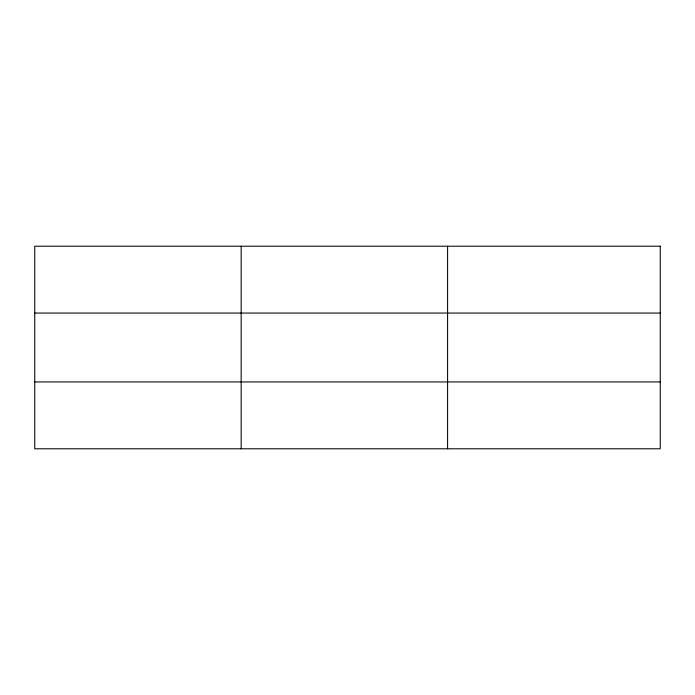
<?xml version="1.0" encoding="UTF-8"?>
<svg xmlns="http://www.w3.org/2000/svg" width="695" height="695" viewBox="0 0 695 695"><rect width="100%" height="100%" fill="white"/><g stroke="black" fill="none" stroke-linecap="round" stroke-linejoin="round"><path stroke-width="1.04" d="M241.165 448.788L241.165 246.212M447.58 448.788L447.58 246.212M34.75 313.063L660.25 313.063M34.75 381.937L660.25 381.937M660.25 246.212L660.25 448.788L34.75 448.788L34.75 246.212L660.25 246.212"/></g></svg>
